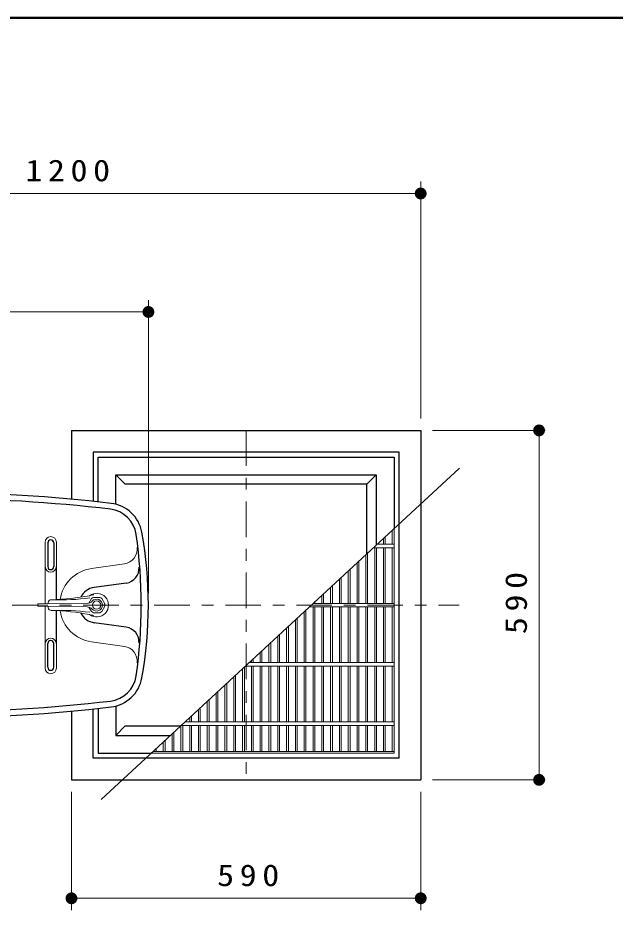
# Model space of a CAD drawing. Units: millimetres on the paper, scale 1:20. Extents: x -365 to 0, y -33 to 257.
# Drawn here: x -287.7 to -237.2, y 181.7 to 257 of the extents above; entities that cross this region are included whole.
import ezdxf

# ---------------------------------------------------------------- set-up
doc = ezdxf.new("R2010")
doc.units = ezdxf.units.MM
doc.linetypes.add('USER2', pattern=[6, 3, -1, 1, -1])
doc.layers.add('LY_1', color=7, linetype='Continuous', lineweight=25)
doc.layers.add('LY_5', color=7, linetype='Continuous', lineweight=13)
doc.styles.add('ＭＳ ゴシック', font='')
doc.styles.get('ＭＳ ゴシック').set_extended_font_data('MS Gothic')

# ---------------------------------------------------------------- blocks, each defined once
blk = doc.blocks.new('filled_dot')
at = {"color": 0, "linetype": 'Continuous', "lineweight": -2, "const_width": 1.25}
blk.add_lwpolyline([(-0.625, 0, 1), (0.625, 0, 1)], format="xyb", close=True, dxfattribs=at)

msp = doc.modelspace()

# ---------------------------------------------------------------- linework, layer by layer
at = {"layer": 'LY_1', "lineweight": 13}
for p, q in [((-253.632, 223.172), (-253.632, 243.172)), ((-313.632, 242.172), (-253.632, 242.172)), ((-276.632, 208.422), (-276.632, 233.172)), ((-313.632, 232.172), (-276.632, 232.172)), ((-252.632, 222.172), (-243.132, 222.172)), ((-243.632, 222.172), (-243.632, 192.672)), ((-256.032, 212.572), (-256.032, 213.723)), ((-255.882, 194.922), (-255.882, 213.862)), ((-255.882, 212.572), (-257.278, 212.572)), ((-256.776, 212.572), (-256.776, 213.036)), ((-256.626, 212.572), (-256.626, 213.174)), ((-258.114, 207.572), (-258.114, 211.799)), ((-255.882, 212.272), (-257.603, 212.272)), ((-257.52, 207.572), (-257.52, 212.272)), ((-257.37, 207.572), (-257.37, 212.272)), ((-256.776, 207.572), (-256.776, 212.272)), ((-256.626, 207.572), (-256.626, 212.272)), ((-256.032, 207.572), (-256.032, 212.272)), ((-259.008, 207.572), (-259.008, 210.973)), ((-258.858, 207.572), (-258.858, 211.112)), ((-258.264, 207.572), (-258.264, 211.661)), ((-259.752, 207.572), (-259.752, 210.286)), ((-259.602, 207.572), (-259.602, 210.425)), ((-260.496, 207.572), (-260.496, 209.599)), ((-260.346, 207.572), (-260.346, 209.737)), ((-261.239, 207.572), (-261.239, 208.911)), ((-261.089, 207.572), (-261.089, 209.05)), ((-281.662, 207.587), (-281.44, 207.972)), ((-281.267, 208.072), (-280.747, 208.072)), ((-280.574, 207.972), (-280.314, 207.522)), ((-261.983, 207.572), (-261.983, 208.224)), ((-261.833, 207.572), (-261.833, 208.362)), ((-286.007, 207.447), (-286.007, 207.396)), ((-281.809, 207.567), (-285.933, 207.522)), ((-281.809, 207.276), (-285.933, 207.321)), ((-284.85, 207.872), (-284.757, 207.872)), ((-281.44, 206.872), (-281.662, 207.256)), ((-280.314, 207.322), (-280.574, 206.872)), ((-255.882, 207.272), (-263.014, 207.272)), ((-262.727, 202.572), (-262.727, 207.272)), ((-255.882, 207.572), (-262.689, 207.572)), ((-262.577, 207.572), (-262.577, 207.675)), ((-262.577, 202.572), (-262.577, 207.272)), ((-261.983, 202.572), (-261.983, 207.272)), ((-261.833, 202.572), (-261.833, 207.272)), ((-261.239, 202.572), (-261.239, 207.272)), ((-261.089, 202.572), (-261.089, 207.272)), ((-260.496, 202.572), (-260.496, 207.272)), ((-260.346, 202.572), (-260.346, 207.272)), ((-259.752, 202.572), (-259.752, 207.272)), ((-259.602, 202.572), (-259.602, 207.272)), ((-259.008, 202.572), (-259.008, 207.272)), ((-258.858, 202.572), (-258.858, 207.272)), ((-258.264, 202.572), (-258.264, 207.272)), ((-258.114, 202.572), (-258.114, 207.272)), ((-257.52, 202.572), (-257.52, 207.272)), ((-257.37, 202.572), (-257.37, 207.272)), ((-256.776, 202.572), (-256.776, 207.272)), ((-256.626, 202.572), (-256.626, 207.272)), ((-256.032, 202.572), (-256.032, 207.272)), ((-284.85, 206.972), (-284.757, 206.972)), ((-280.747, 206.772), (-281.267, 206.772)), ((-263.471, 202.572), (-263.471, 206.849)), ((-263.321, 202.572), (-263.321, 206.988)), ((-264.215, 202.572), (-264.215, 206.162)), ((-264.065, 202.572), (-264.065, 206.3)), ((-265.553, 202.572), (-265.553, 204.925)), ((-264.959, 202.572), (-264.959, 205.474)), ((-264.809, 202.572), (-264.809, 205.613)), ((-266.297, 202.572), (-266.297, 204.238)), ((-265.703, 202.572), (-265.703, 204.787)), ((-267.191, 202.572), (-267.191, 203.412)), ((-267.041, 202.572), (-267.041, 203.551)), ((-266.447, 202.572), (-266.447, 204.099)), ((-267.935, 202.572), (-267.935, 202.725)), ((-267.785, 202.572), (-267.785, 202.863)), ((-268.679, 197.572), (-268.679, 202.037)), ((-268.529, 197.572), (-268.529, 202.176)), ((-255.882, 202.272), (-268.425, 202.272)), ((-255.882, 202.572), (-268.1, 202.572)), ((-267.935, 197.572), (-267.935, 202.272)), ((-267.785, 197.572), (-267.785, 202.272)), ((-267.191, 197.572), (-267.191, 202.272)), ((-267.041, 197.572), (-267.041, 202.272)), ((-266.447, 197.572), (-266.447, 202.272)), ((-266.297, 197.572), (-266.297, 202.272)), ((-265.703, 197.572), (-265.703, 202.272)), ((-265.553, 197.572), (-265.553, 202.272)), ((-264.959, 197.572), (-264.959, 202.272)), ((-264.809, 197.572), (-264.809, 202.272)), ((-264.215, 197.572), (-264.215, 202.272)), ((-264.065, 197.572), (-264.065, 202.272)), ((-263.471, 197.572), (-263.471, 202.272)), ((-263.321, 197.572), (-263.321, 202.272)), ((-262.727, 197.572), (-262.727, 202.272)), ((-262.577, 197.572), (-262.577, 202.272)), ((-261.983, 197.572), (-261.983, 202.272)), ((-261.833, 197.572), (-261.833, 202.272)), ((-261.239, 197.572), (-261.239, 202.272)), ((-261.089, 197.572), (-261.089, 202.272)), ((-260.496, 197.572), (-260.496, 202.272)), ((-260.346, 197.572), (-260.346, 202.272)), ((-259.752, 197.572), (-259.752, 202.272)), ((-259.602, 197.572), (-259.602, 202.272)), ((-259.008, 197.572), (-259.008, 202.272)), ((-258.858, 197.572), (-258.858, 202.272)), ((-258.264, 197.572), (-258.264, 202.272)), ((-258.114, 197.572), (-258.114, 202.272)), ((-257.52, 197.572), (-257.52, 202.272)), ((-257.37, 197.572), (-257.37, 202.272)), ((-256.776, 197.572), (-256.776, 202.272)), ((-256.626, 197.572), (-256.626, 202.272)), ((-256.032, 197.572), (-256.032, 202.272)), ((-269.423, 197.572), (-269.423, 201.35)), ((-269.273, 197.572), (-269.273, 201.488)), ((-270.167, 197.572), (-270.167, 200.662)), ((-270.017, 197.572), (-270.017, 200.801)), ((-270.911, 197.572), (-270.911, 199.975)), ((-270.761, 197.572), (-270.761, 200.113)), ((-271.655, 197.572), (-271.655, 199.287)), ((-271.505, 197.572), (-271.505, 199.426)), ((-272.399, 197.572), (-272.399, 198.6)), ((-272.249, 197.572), (-272.249, 198.739)), ((-255.882, 197.572), (-273.512, 197.572)), ((-273.143, 197.572), (-273.143, 197.913)), ((-272.993, 197.572), (-272.993, 198.051)), ((-274.48, 195.072), (-274.48, 196.676)), ((-273.886, 195.072), (-273.886, 197.225)), ((-255.882, 197.272), (-273.836, 197.272)), ((-273.736, 195.072), (-273.736, 197.272)), ((-273.143, 195.072), (-273.143, 197.272)), ((-272.993, 195.072), (-272.993, 197.272)), ((-272.399, 195.072), (-272.399, 197.272)), ((-272.249, 195.072), (-272.249, 197.272)), ((-271.655, 195.072), (-271.655, 197.272)), ((-271.505, 195.072), (-271.505, 197.272)), ((-270.911, 195.072), (-270.911, 197.272)), ((-270.761, 195.072), (-270.761, 197.272)), ((-270.167, 195.072), (-270.167, 197.272)), ((-270.017, 195.072), (-270.017, 197.272)), ((-269.423, 195.072), (-269.423, 197.272)), ((-269.273, 195.072), (-269.273, 197.272)), ((-268.679, 195.072), (-268.679, 197.272)), ((-268.529, 195.072), (-268.529, 197.272)), ((-267.935, 195.072), (-267.935, 197.272)), ((-267.785, 195.072), (-267.785, 197.272)), ((-267.191, 195.072), (-267.191, 197.272)), ((-267.041, 195.072), (-267.041, 197.272)), ((-266.447, 195.072), (-266.447, 197.272)), ((-266.297, 195.072), (-266.297, 197.272)), ((-265.703, 195.072), (-265.703, 197.272)), ((-265.553, 195.072), (-265.553, 197.272)), ((-264.959, 195.072), (-264.959, 197.272)), ((-264.809, 195.072), (-264.809, 197.272)), ((-264.215, 195.072), (-264.215, 197.272)), ((-264.065, 195.072), (-264.065, 197.272)), ((-263.471, 195.072), (-263.471, 197.272)), ((-263.321, 195.072), (-263.321, 197.272)), ((-262.727, 195.072), (-262.727, 197.272)), ((-262.577, 195.072), (-262.577, 197.272)), ((-261.983, 195.072), (-261.983, 197.272)), ((-261.833, 195.072), (-261.833, 197.272)), ((-261.239, 195.072), (-261.239, 197.272)), ((-261.089, 195.072), (-261.089, 197.272)), ((-260.496, 195.072), (-260.496, 197.272)), ((-260.346, 195.072), (-260.346, 197.272)), ((-259.752, 195.072), (-259.752, 197.272)), ((-259.602, 195.072), (-259.602, 197.272)), ((-259.008, 195.072), (-259.008, 197.272)), ((-258.858, 195.072), (-258.858, 197.272)), ((-258.264, 195.072), (-258.264, 197.272)), ((-258.114, 195.072), (-258.114, 197.272)), ((-257.52, 195.072), (-257.52, 197.272)), ((-257.37, 195.072), (-257.37, 197.272)), ((-256.776, 195.072), (-256.776, 197.272)), ((-256.626, 195.072), (-256.626, 197.272)), ((-256.032, 195.072), (-256.032, 197.272)), ((-275.224, 195.072), (-275.224, 195.989)), ((-274.63, 195.072), (-274.63, 196.538)), ((-275.968, 195.072), (-275.968, 195.302)), ((-275.374, 195.072), (-275.374, 195.85)), ((-276.38, 194.922), (-255.882, 194.922)), ((-276.217, 195.072), (-255.882, 195.072)), ((-252.632, 192.672), (-243.132, 192.672)), ((-283.132, 191.672), (-283.132, 181.672)), ((-253.632, 191.672), (-253.632, 181.672)), ((-253.632, 182.672), (-283.132, 182.672))]:
    msp.add_line(p, q, dxfattribs=at)
at = {"layer": 'LY_1'}
for p, q in [((-283.132, 222.172), (-253.632, 222.172)), ((-283.132, 222.172), (-283.132, 216.368)), ((-253.632, 222.172), (-253.632, 192.672)), ((-280.882, 219.922), (-255.882, 219.922)), ((-280.882, 216.14), (-280.882, 219.922)), ((-255.882, 219.922), (-255.882, 213.862)), ((-280.611, 191.012), (-250.344, 218.979)), ((-279.382, 218.422), (-278.582, 217.622)), ((-279.382, 218.422), (-257.382, 218.422)), ((-279.382, 215.938), (-279.382, 218.422)), ((-257.382, 218.422), (-258.182, 217.622)), ((-257.382, 218.422), (-257.382, 212.476)), ((-258.182, 217.622), (-278.582, 217.622)), ((-258.182, 211.736), (-258.182, 217.622)), ((-279.382, 198.905), (-279.382, 196.422)), ((-283.132, 198.476), (-283.132, 192.672)), ((-283.132, 198.476), (-283.132, 197.422)), ((-280.882, 198.704), (-280.882, 194.922)), ((-279.382, 196.422), (-278.582, 197.222)), ((-278.582, 197.222), (-273.89, 197.222)), ((-279.382, 196.422), (-274.756, 196.422)), ((-280.882, 194.922), (-276.38, 194.922)), ((-283.132, 192.672), (-253.632, 192.672))]:
    msp.add_line(p, q, dxfattribs=at)
at = {"layer": 'LY_1', "color": 4, "linetype": 'USER2', "lineweight": 13}
msp.add_line((-268.382, 222.172), (-268.382, 192.672), dxfattribs=at)
at = {"layer": 'LY_1', "color": 40}
for p, q in [((-255.465, 220.338), (-281.299, 220.338)), ((-281.299, 220.338), (-281.299, 216.185)), ((-255.465, 194.505), (-255.465, 220.338)), ((-281.299, 194.505), (-281.299, 198.658)), ((-255.465, 194.505), (-281.299, 194.505))]:
    msp.add_line(p, q, dxfattribs=at)
at = {"layer": 'LY_1', "color": 44, "lineweight": 13}
for p, q in [((-285.357, 207.529), (-285.357, 212.735)), ((-284.408, 207.885), (-284.408, 212.735)), ((-285.344, 207.529), (-285.344, 210.672)), ((-284.42, 207.885), (-284.42, 210.672)), ((-278.656, 210.905), (-281.441, 210.514)), ((-285.357, 207.315), (-285.357, 202.108)), ((-285.344, 204.172), (-285.344, 207.314)), ((-284.42, 204.172), (-284.42, 206.959)), ((-284.408, 206.958), (-284.408, 202.108)), ((-278.656, 203.938), (-281.441, 204.329))]:
    msp.add_line(p, q, dxfattribs=at)
at = {"layer": 'LY_1', "color": 190}
for p, q in [((-285.132, 212.672), (-285.132, 210.672)), ((-284.632, 212.672), (-284.632, 210.672)), ((-285.132, 202.172), (-285.132, 204.172)), ((-284.632, 202.172), (-284.632, 204.172))]:
    msp.add_line(p, q, dxfattribs=at)
at = {"layer": 'LY_1', "color": 70}
for p, q in [((-278.498, 209.289), (-281.216, 208.907)), ((-278.498, 205.554), (-281.216, 205.936))]:
    msp.add_line(p, q, dxfattribs=at)
at = {"layer": 'LY_1', "linetype": 'USER2', "lineweight": 13}
msp.add_line((-318.132, 207.422), (-250.382, 207.422), dxfattribs=at)
at = {"layer": 'LY_1', "color": 2, "linetype": 'USER2'}
msp.add_line((-280.354, 207.422), (-280.407, 207.422), dxfattribs=at)
at = {"layer": 'LY_1', "lineweight": 13}
msp.add_circle((-281.007, 207.422), 0.35, dxfattribs=at)
at = {"layer": 'LY_1', "color": 70}
for centre, radius, start, end in [((-295.132, 86.697), 130.225, 83.23065, 96.5071), ((-295.132, 86.697), 129.725, 83.23065, 96.5071), ((-280.136, 213.035), 2.5, 8.24916, 83.23065), ((-280.136, 213.035), 3, 10.25424, 83.23065), ((-318.852, 207.422), 41.621, 351.75084, 8.24916), ((-311.163, 207.422), 34.531, 349.74576, 10.25424), ((-278.672, 210.527), 1.25, 278, 4.41911), ((-281.007, 207.422), 1.5, 98, 153.53731), ((-281.007, 207.422), 1.5, 206.46438, 262), ((-278.672, 204.316), 1.25, 355.58089, 82), ((-280.136, 201.809), 2.5, 276.76935, 351.75084), ((-280.136, 201.809), 3, 276.76935, 349.74576), ((-295.132, 328.147), 129.725, 263.4929, 276.76935), ((-295.132, 328.147), 130.225, 263.4929, 276.76935)]:
    msp.add_arc(centre, radius, start, end, dxfattribs=at)
at = {"layer": 'LY_1', "color": 44, "lineweight": 13}
for centre, radius, start, end in [((-284.883, 212.735), 0.475, 0, 180), ((-278.83, 212.143), 1.25, 278, 6.72834), ((-284.882, 210.672), 0.462, 180, 0), ((-281.007, 207.422), 3.123, 98, 171.13877), ((-281.007, 207.422), 3.123, 188.86192, 262), ((-284.882, 204.172), 0.462, 0, 180), ((-278.83, 202.7), 1.25, 353.27166, 82), ((-284.883, 202.108), 0.475, 180, 0)]:
    msp.add_arc(centre, radius, start, end, dxfattribs=at)
at = {"layer": 'LY_1', "color": 190}
for centre, start, end in [((-284.882, 212.672), 0, 180), ((-284.882, 210.672), 180, 0), ((-284.882, 204.172), 0, 180), ((-284.882, 202.172), 180, 0)]:
    msp.add_arc(centre, 0.25, start, end, dxfattribs=at)
at = {"layer": 'LY_1', "lineweight": 13}
for centre, radius, start, end in [((-284.143, 227.862), 20, 268.24023, 277.38662), ((-285.357, 227.863), 20, 271.72079, 280.78696), ((-282.363, 212.145), 4, 280.7544, 286.2327), ((-281.007, 207.422), 1, 232.6001, 127.40518), ((-281.007, 207.422), 0.7, 111.78676, 128.21317), ((-281.007, 207.422), 0.5, 222.65272, 137.34728), ((-281.007, 207.422), 0.7, 51.78676, 68.21313), ((-285.932, 207.447), 0.075, 90.62249, 180), ((-285.932, 207.396), 0.075, 180, 269.37751), ((-283.414, 207.422), 1.7, 172.07193, 176.29862), ((-283.414, 207.422), 1.7, 183.70164, 187.92817), ((-284.85, 207.622), 0.25, 90, 172.07173), ((-284.85, 207.222), 0.25, 187.92827, 270), ((-281.816, 208.167), 0.6, 270.62278, 317.3272), ((-281.816, 206.676), 0.6, 42.67285, 89.37718), ((-281.007, 207.422), 0.7, 351.78679, 8.21309), ((-284.143, 186.981), 20, 82.61338, 91.75977), ((-285.357, 186.981), 20, 79.21883, 88.27921), ((-282.365, 202.698), 4, 73.74375, 79.18993), ((-281.007, 207.422), 0.7, 231.78676, 248.21316), ((-281.007, 207.422), 0.7, 291.78679, 308.21317)]:
    msp.add_arc(centre, radius, start, end, dxfattribs=at)
at = {"layer": 'LY_5', "lineweight": 50}
msp.add_line((0, 257), (-365, 257), dxfattribs=at)

# ---------------------------------------------------------------- block references
at = {"layer": 'LY_1', "lineweight": 13, "xscale": 0.4, "yscale": 0.4}
for p, rotation in [((-253.632, 242.172), 180), ((-276.632, 232.172), 180), ((-243.632, 222.172), 270), ((-243.632, 192.672), 90), ((-253.632, 182.672), 180)]:
    msp.add_blockref('filled_dot', p, dxfattribs=dict(at, rotation=rotation))
msp.add_blockref('filled_dot', (-283.132, 182.672), dxfattribs=at)

# ---------------------------------------------------------------- texts
at = {"layer": 'LY_1', "char_height": 1.833, "attachment_point": 8, "style": 'ＭＳ ゴシック'}
for s, insert in [('\\T1.33;\\W1.15;1200', (-283.211, 243.172)), ('\\T1.33;\\W1.15;590', (-267.967, 183.672))]:
    msp.add_mtext(s, dxfattribs=dict(at, insert=insert))
at = {"layer": 'LY_1', "insert": (-244.632, 207.837), "char_height": 1.833, "attachment_point": 8, "rotation": 90, "style": 'ＭＳ ゴシック'}
msp.add_mtext('\\T1.33;\\W1.15;590', dxfattribs=at)

doc.saveas('drawing.dxf')
